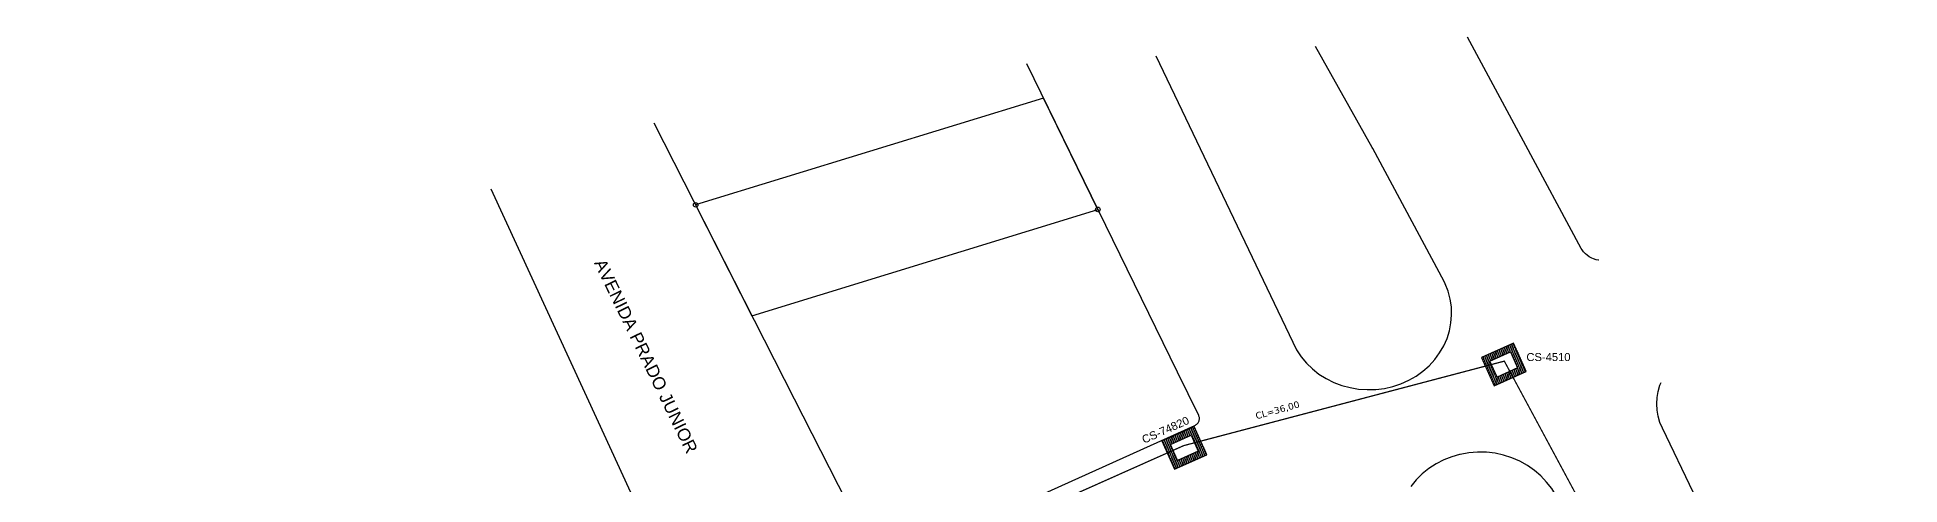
# Model space of a CAD drawing. Header units: millimetres. Extents: x 10187 to 11026, y 960 to 1554.
# Drawn here: x 10532.9 to 10756.3, y 1127.5 to 1181.2 of the extents above; entities that cross this region are included whole.
import ezdxf

# ---------------------------------------------------------------- set-up
doc = ezdxf.new("R2010")
doc.units = ezdxf.units.MM
for name, color, linetype in [('10.0-Cartográfico', 252, 'Continuous'), ('10.1-Caixas Subterrâneas', 5, 'Continuous'), ('CAP_A_INSTALAR', 1, 'Continuous'), ('CELULAS_GPON', 7, 'Continuous'), ('LOGRADOURO', 5, 'Continuous')]:
    doc.layers.add(name, color=color, linetype=linetype)
doc.styles.add('ARIAL', font='arial.ttf')
doc.styles.add('siredit', font='verdana.ttf')
doc.styles.get("Standard").update_dxf_attribs({"font": 'arial.ttf'})
doc.linetypes.add('FENCELINE1', pattern='A,0.25,-0.1,[133,ltypeshp.shx,S=0.1,R=0,X=-0.1,Y=0],-0.1,1', length=1.45)

# ---------------------------------------------------------------- blocks, each defined once
blk = doc.blocks.new('DV')
at = {"linetype": 'Continuous'}
blk.add_circle((0, 0), 0.00000275, dxfattribs=at)
blk = doc.blocks.new('*X7')
at = {"color": 0, "linetype": 'Continuous'}
for p, q in [((-1.25, 0.34099), (-0.49099, 1.1)), ((-1.25, 0.517767), (-0.667767, 1.1)), ((-1.25, 0.694544), (-0.844544, 1.1)), ((-1.25, 0.87132), (-1.02132, 1.1)), ((-1.25, 1.048097), (-1.198097, 1.1)), ((-1.25, 0.164214), (-0.8035, 0.610714)), ((-1.25, -0.012563), (-0.8035, 0.433937)), ((-1.25, -0.18934), (-0.8035, 0.25716)), ((-1.25, -0.366117), (-0.8035, 0.080383)), ((-0.789214, 0.625), (-0.314214, 1.1)), ((-0.612437, 0.625), (-0.137437, 1.1)), ((-0.43566, 0.625), (0.03934, 1.1)), ((-0.258883, 0.625), (0.216117, 1.1)), ((-0.082107, 0.625), (0.392893, 1.1)), ((0.09467, 0.625), (0.56967, 1.1)), ((0.271447, 0.625), (0.746447, 1.1)), ((0.448223, 0.625), (0.923223, 1.1)), ((0.625, 0.625), (1.1, 1.1)), ((0.801777, 0.625), (1.25, 1.073223)), ((0.8035, 0.449947), (1.25, 0.896447)), ((0.8035, 0.27317), (1.25, 0.71967)), ((0.8035, 0.096393), (1.25, 0.542893)), ((0.8035, -0.080383), (1.25, 0.366117)), ((0.8035, -0.25716), (1.25, 0.18934)), ((0.8035, -0.433937), (1.25, 0.012563)), ((-1.25, -0.542893), (-0.8035, -0.096393)), ((-1.25, -0.71967), (-0.8035, -0.27317)), ((-1.25, -0.896447), (-0.8035, -0.449947)), ((-1.25, -1.073223), (-0.801777, -0.625)), ((-1.1, -1.1), (-0.625, -0.625)), ((-0.923223, -1.1), (-0.448223, -0.625)), ((-0.746447, -1.1), (-0.271447, -0.625)), ((-0.56967, -1.1), (-0.09467, -0.625)), ((-0.392893, -1.1), (0.082107, -0.625)), ((-0.216117, -1.1), (0.258883, -0.625)), ((-0.03934, -1.1), (0.43566, -0.625)), ((0.137437, -1.1), (0.612437, -0.625)), ((0.314214, -1.1), (0.789214, -0.625)), ((0.49099, -1.1), (1.25, -0.34099)), ((0.667767, -1.1), (1.25, -0.517767)), ((0.8035, -0.610714), (1.25, -0.164214)), ((0.844544, -1.1), (1.25, -0.694544)), ((1.02132, -1.1), (1.25, -0.87132)), ((1.198097, -1.1), (1.25, -1.048097))]:
    blk.add_line(p, q, dxfattribs=at)
blk = doc.blocks.new('MANHOLE_MQ')
at = {"color": 0, "linetype": 'Continuous'}
for p, q in [((0.00000623, 0.00000569), (-0.00000627, 0.00000569)), ((-0.00000627, 0.00000569), (-0.00000627, -0.00000531)), ((-0.00000404, 0.00000331), (0.00000399, 0.00000331)), ((-0.00000404, -0.00000294), (-0.00000404, 0.00000331)), ((0.00000399, 0.00000331), (0.00000399, -0.00000294)), ((0.00000623, -0.00000531), (0.00000623, 0.00000569)), ((-0.00000627, -0.00000531), (0.00000623, -0.00000531)), ((0.00000399, -0.00000294), (-0.00000404, -0.00000294)), ((0.00000399, -0.00000294), (0.00000399, -0.00000294))]:
    blk.add_line(p, q, dxfattribs=at)
at = {"color": 0, "linetype": 'Continuous', "xscale": 5e-06, "yscale": 5e-06, "zscale": 1e-05}
blk.add_blockref('*X7', (-0.00000002, 0.00000019), dxfattribs=at)

msp = doc.modelspace()

# ---------------------------------------------------------------- linework, layer by layer
at = {"layer": '10.0-Cartográfico'}
for points in [[(10667.08, 1178.91), (10683.97, 1143.64), (10684.51, 1142.82), (10685.15, 1142.06), (10685.86, 1141.37), (10686.65, 1140.74), (10687.51, 1140.2), (10688.43, 1139.74), (10689.38, 1139.38), (10690.38, 1139.11), (10691.4, 1138.94), (10692.44, 1138.87), (10693.47, 1138.9), (10694.5, 1139.02), (10695.5, 1139.25), (10696.48, 1139.57), (10697.42, 1139.99), (10698.31, 1140.49), (10699.13, 1141.08), (10699.87, 1141.74), (10700.54, 1142.47), (10701.13, 1143.27), (10701.62, 1144.11), (10702.02, 1145), (10702.31, 1145.93), (10702.49, 1146.87), (10702.57, 1147.82), (10702.54, 1148.79), (10702.4, 1149.74), (10702.16, 1150.67), (10701.8, 1151.58), (10701.68, 1151.84), (10693.11, 1167.8), (10693.05, 1167.91), (10686.22, 1180.06)], [(10720.24, 1154.4), (10720.2, 1154.41), (10719.91, 1154.46), (10719.61, 1154.57), (10719.41, 1154.65), (10719.06, 1154.82), (10718.82, 1155.01), (10718.65, 1155.15), (10718.4, 1155.4), (10718.23, 1155.63), (10718.11, 1155.82), (10711.21, 1168.68), (10704.48, 1181.16)], [(10669.68, 1140.95), (10651.58, 1177.97)], [(10653.6, 1173.84), (10611.86, 1161.05), (10618.62, 1147.74), (10660.12, 1160.5), (10653.6, 1173.84)], [(10606.86, 1170.88), (10623.7, 1137.75)], [(10600.21, 1134.95), (10587.33, 1162.94)], [(10637.35, 1119.06), (10671.75, 1134.58), (10671.84, 1134.62), (10671.93, 1134.68), (10672, 1134.74), (10672.07, 1134.81), (10672.14, 1134.89), (10672.19, 1134.97), (10672.23, 1135.05), (10672.26, 1135.14), (10672.29, 1135.23), (10672.3, 1135.33), (10672.3, 1135.42), (10672.3, 1135.52), (10672.28, 1135.61), (10672.25, 1135.7), (10672.22, 1135.76), (10669.68, 1140.95)], [(10623.7, 1137.75), (10633.14, 1119.18)], [(10745.96, 1103.76), (10745.78, 1103.84), (10745.09, 1104.25), (10744.45, 1104.73), (10743.87, 1105.25), (10743.36, 1105.84), (10742.91, 1106.47), (10742.73, 1106.77), (10731.8, 1126.08), (10731.58, 1126.5), (10727.86, 1134.23), (10727.57, 1134.94), (10727.35, 1135.67), (10727.23, 1136.41), (10727.19, 1137.16), (10727.23, 1137.92), (10727.36, 1138.66), (10727.57, 1139.4), (10727.7, 1139.72)], [(10532.86, 1072.82), (10611.82, 1107.53), (10611.91, 1107.57), (10612, 1107.63), (10612.07, 1107.68), (10612.14, 1107.75), (10612.21, 1107.83), (10612.25, 1107.91), (10612.3, 1107.99), (10612.33, 1108.08), (10612.36, 1108.17), (10612.38, 1108.26), (10612.38, 1108.36), (10612.36, 1108.45), (10612.35, 1108.55), (10612.32, 1108.64), (10612.29, 1108.7), (10600.21, 1134.95)], [(10703.53, 1131.07), (10702.59, 1130.81), (10701.62, 1130.43), (10700.7, 1129.95), (10699.83, 1129.39), (10699.04, 1128.75), (10698.32, 1128.04), (10697.68, 1127.26)], [(10756.34, 1049.37), (10738.15, 1083.85), (10725.65, 1107.46), (10725.57, 1107.61), (10714.95, 1126.39), (10714.58, 1126.99), (10713.97, 1127.78), (10713.28, 1128.52), (10712.51, 1129.18), (10711.67, 1129.78), (10710.77, 1130.27), (10709.81, 1130.69), (10708.81, 1131.01), (10707.78, 1131.23), (10706.74, 1131.35), (10705.68, 1131.36), (10704.63, 1131.28), (10703.6, 1131.09), (10703.53, 1131.07)]]:
    msp.add_lwpolyline(points, dxfattribs=at)
at = {"layer": 'CAP_A_INSTALAR', "color": 8, "linetype": 'FENCELINE1', "ltscale": 3, "const_width": 0.15}
msp.add_lwpolyline([(10628.74, 1114.78), (10635.43, 1116.54), (10670.42, 1132.15), (10708.89, 1142.29), (10736.35, 1091.26), (10751.21, 1062.32), (10740.8, 1044.2), (10721.75, 1038.12), (10712.98, 1041.1)], dxfattribs=at)

# ---------------------------------------------------------------- block references
at = {"layer": '10.0-Cartográfico', "xscale": 100000, "yscale": 100000, "zscale": 100000}
for p in [(10611.86, 1161.05), (10660.12, 1160.5)]:
    msp.add_blockref('DV', p, dxfattribs=at)
at = {"layer": '10.1-Caixas Subterrâneas', "color": 30, "xscale": 337695.657352583, "yscale": 337695.657352583, "zscale": 337695.657352583, "rotation": 204.0747393551157}
for p in [(10708.79, 1141.94), (10670.46, 1131.94)]:
    msp.add_blockref('MANHOLE_MQ', p, dxfattribs=at)

# ---------------------------------------------------------------- texts
at = {"layer": '10.1-Caixas Subterrâneas', "color": 30, "style": 'ARIAL'}
msp.add_text('CS-4510', height=0.96, dxfattribs=at).set_placement((10711.54, 1142.3))
msp.add_text('CS-74820', height=0.96, rotation=24.0747, dxfattribs=at).set_placement((10665.67, 1132.37))
at = {"layer": 'CELULAS_GPON', "style": 'siredit'}
msp.add_text('CL=36,00', height=0.8, rotation=15.6447, dxfattribs=at).set_placement((10679.16, 1135.3))
at = {"layer": 'LOGRADOURO'}
msp.add_text('AVENIDA PRADO JUNIOR', height=1.5, rotation=295.9203, dxfattribs=at).set_placement((10599.63, 1154.08))

doc.saveas('drawing.dxf')
